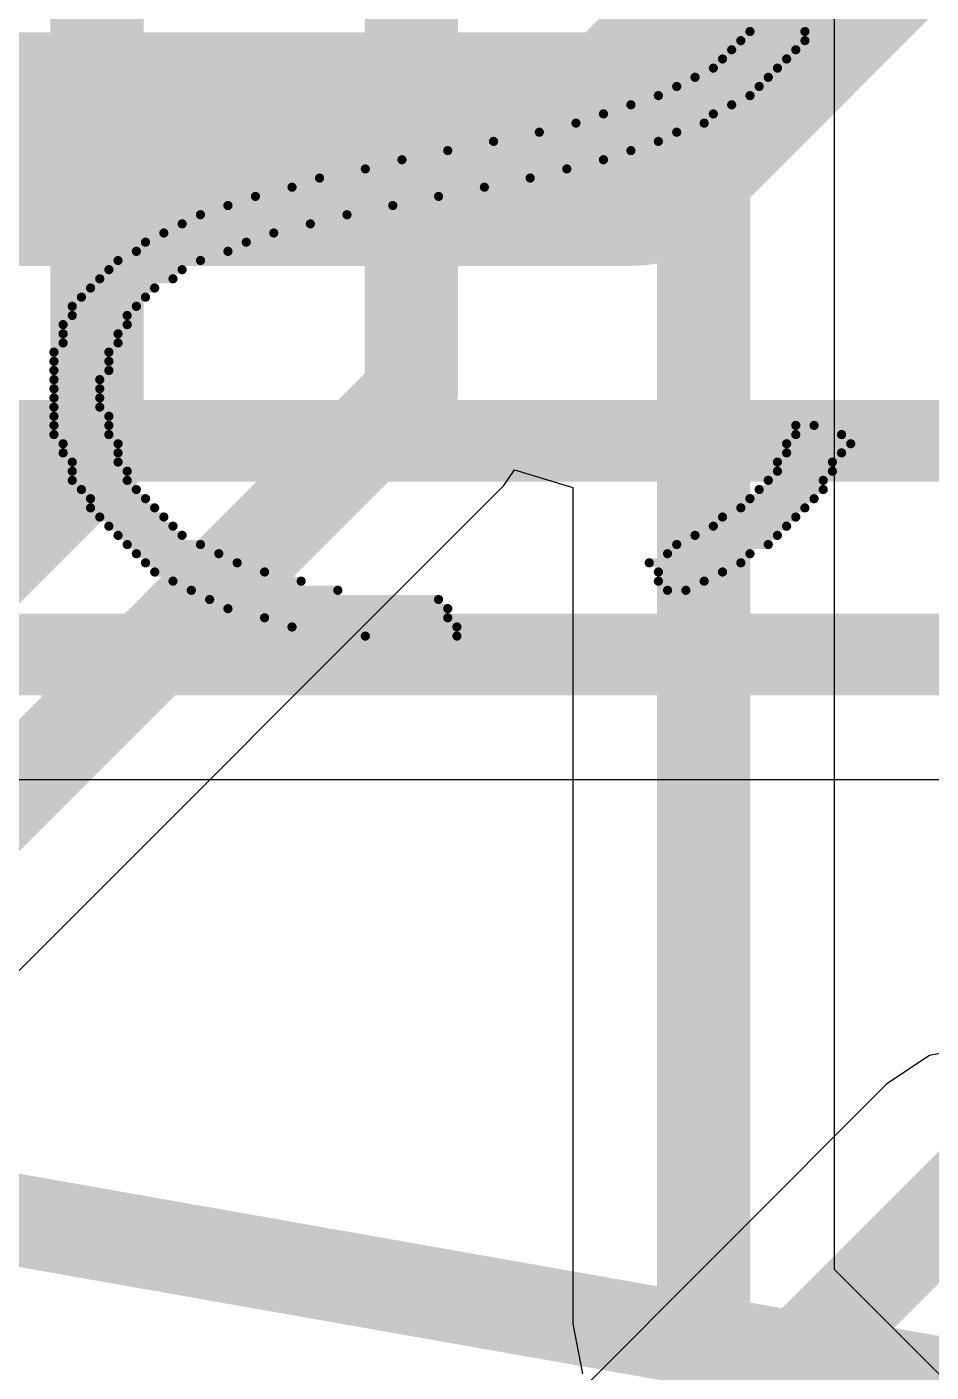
# Model space of a CAD drawing. Header units: inches. Extents: x -8 to 386, y -12 to 64.
# Drawn here: x 14.656 to 16.624, y -4.389 to -1.461 of the extents above; entities that cross this region are included whole.
import ezdxf

# ---------------------------------------------------------------- set-up
doc = ezdxf.new("R2010")
doc.units = ezdxf.units.IN
for name, color, linetype in [('Board_outline', 216, 'Continuous'), ('Bottom Layer', 5, 'Continuous'), ('Bottom Overlay', 54, 'Continuous'), ('Top Layer', 1, 'Continuous'), ('Top Overlay', 2, 'Continuous')]:
    doc.layers.add(name, color=color, linetype=linetype)

msp = doc.modelspace()

# ---------------------------------------------------------------- linework, layer by layer
at = {"layer": 'Board_outline'}
msp.add_lwpolyline([(37.5368, 13.3604, 0.254, 0.254, 1), (-7.4632, 13.3604, 0.254, 0.254, 1)], format="xyseb", close=True, dxfattribs=at)
at = {"layer": 'Bottom Layer'}
for p, q in [((9.5901, -3.0989), (19.6413, -3.0989)), ((16.7298, -3.6785), (16.6208, -3.7002)), ((16.6208, -3.7002), (16.5283, -3.7619)), ((16.5283, -3.7619), (15.7001, -4.5902)), ((16.5283, -3.7619), (16.5283, -3.7619))]:
    msp.add_line(p, q, dxfattribs=at)
for points in [[(15.9766, -1.7272, 0.508, 0.508, 0), (17.6022, -0.1016, 0.508, 0.508, 0)], [(7.2644, -1.7272, 0.508, 0.508, 0), (15.9766, -1.7272, 0.508, 0.508, 0)], [(10.2039, -2.3622, 0.1778, 0.1778, 0), (19.4488, -2.3622, 0.1778, 0.1778, 0)], [(9.5901, -2.827, 0.1778, 0.1778, 0), (19.6413, -2.827, 0.1778, 0.1778, 0)], [(15.239, -5.4541, 0.2032, 0.2032, 0), (16.7298, -3.9634, 0.2032, 0.2032, 0)]]:
    msp.add_lwpolyline(points, format="xyseb", dxfattribs=at)
msp.add_lwpolyline([(15.8496, -1.7272, 0.254, 0.254, 1), (16.1036, -1.7272, 0.254, 0.254, 1)], format="xyseb", close=True, dxfattribs=at)
msp.add_lwpolyline([(15.8496, -1.7272, 0.254, 0.254, 1), (16.1036, -1.7272, 0.254, 0.254, 1)], format="xyseb", close=True, dxfattribs=at)
at = {"layer": 'Bottom Overlay'}
for points in [[(16.2301, -1.4711, 0.0199, 0.0199, 0), (16.3498, -1.4711, 0.0199, 0.0199, 0)], [(16.2102, -1.491, 0.0199, 0.0199, 0), (16.3498, -1.491, 0.0199, 0.0199, 0)], [(16.1703, -1.5309, 0.0199, 0.0199, 0), (16.3099, -1.5309, 0.0199, 0.0199, 0)], [(16.1902, -1.5109, 0.0199, 0.0199, 0), (16.3298, -1.5109, 0.0199, 0.0199, 0)], [(16.1504, -1.5508, 0.0199, 0.0199, 0), (16.2899, -1.5508, 0.0199, 0.0199, 0)], [(16.0706, -1.5907, 0.0199, 0.0199, 0), (16.2501, -1.5907, 0.0199, 0.0199, 0)], [(16.1105, -1.5708, 0.0199, 0.0199, 0), (16.27, -1.5708, 0.0199, 0.0199, 0)], [(16.0307, -1.6106, 0.0199, 0.0199, 0), (16.2301, -1.6106, 0.0199, 0.0199, 0)], [(15.9709, -1.6306, 0.0199, 0.0199, 0), (16.1902, -1.6306, 0.0199, 0.0199, 0)], [(15.8513, -1.6705, 0.0199, 0.0199, 0), (16.1304, -1.6705, 0.0199, 0.0199, 0)], [(15.9111, -1.6505, 0.0199, 0.0199, 0), (16.1504, -1.6505, 0.0199, 0.0199, 0)], [(15.7715, -1.6904, 0.0199, 0.0199, 0), (16.0706, -1.6904, 0.0199, 0.0199, 0)], [(15.5721, -1.7303, 0.0199, 0.0199, 0), (15.9709, -1.7303, 0.0199, 0.0199, 0)], [(15.6718, -1.7103, 0.0199, 0.0199, 0), (16.0307, -1.7103, 0.0199, 0.0199, 0)], [(15.4724, -1.7502, 0.0199, 0.0199, 0), (15.9111, -1.7502, 0.0199, 0.0199, 0)], [(15.2929, -1.7901, 0.0199, 0.0199, 0), (15.7516, -1.7901, 0.0199, 0.0199, 0)], [(15.3926, -1.7702, 0.0199, 0.0199, 0), (15.8313, -1.7702, 0.0199, 0.0199, 0)], [(15.2331, -1.81, 0.0199, 0.0199, 0), (15.6519, -1.81, 0.0199, 0.0199, 0)], [(15.0935, -1.8499, 0.0199, 0.0199, 0), (15.4525, -1.8499, 0.0199, 0.0199, 0)], [(15.1534, -1.83, 0.0199, 0.0199, 0), (15.5522, -1.83, 0.0199, 0.0199, 0)], [(15.0337, -1.8699, 0.0199, 0.0199, 0), (15.3528, -1.8699, 0.0199, 0.0199, 0)], [(14.954, -1.9097, 0.0199, 0.0199, 0), (15.1932, -1.9097, 0.0199, 0.0199, 0)], [(14.9938, -1.8898, 0.0199, 0.0199, 0), (15.273, -1.8898, 0.0199, 0.0199, 0)], [(14.9141, -1.9297, 0.0199, 0.0199, 0), (15.1334, -1.9297, 0.0199, 0.0199, 0)], [(14.8543, -1.9696, 0.0199, 0.0199, 0), (15.0337, -1.9696, 0.0199, 0.0199, 0)], [(14.8941, -1.9496, 0.0199, 0.0199, 0), (15.0935, -1.9496, 0.0199, 0.0199, 0)], [(14.8343, -1.9895, 0.0199, 0.0199, 0), (14.9938, -1.9895, 0.0199, 0.0199, 0)], [(14.7944, -2.0294, 0.0199, 0.0199, 0), (14.934, -2.0294, 0.0199, 0.0199, 0)], [(14.8144, -2.0094, 0.0199, 0.0199, 0), (14.9739, -2.0094, 0.0199, 0.0199, 0)], [(14.7745, -2.0493, 0.0199, 0.0199, 0), (14.9141, -2.0493, 0.0199, 0.0199, 0)], [(14.7546, -2.0693, 0.0199, 0.0199, 0), (14.8941, -2.0693, 0.0199, 0.0199, 0)], [(14.7346, -2.1091, 0.0199, 0.0199, 0), (14.8742, -2.1091, 0.0199, 0.0199, 0)], [(14.7546, -2.0892, 0.0199, 0.0199, 0), (14.8742, -2.0892, 0.0199, 0.0199, 0)], [(14.7346, -2.1291, 0.0199, 0.0199, 0), (14.8543, -2.1291, 0.0199, 0.0199, 0)], [(14.7147, -2.169, 0.0199, 0.0199, 0), (14.8343, -2.169, 0.0199, 0.0199, 0)], [(14.7346, -2.149, 0.0199, 0.0199, 0), (14.8543, -2.149, 0.0199, 0.0199, 0)], [(14.7147, -2.1889, 0.0199, 0.0199, 0), (14.8343, -2.1889, 0.0199, 0.0199, 0)], [(14.7147, -2.2089, 0.0199, 0.0199, 0), (14.8343, -2.2089, 0.0199, 0.0199, 0)], [(14.7147, -2.2288, 0.0199, 0.0199, 0), (14.8144, -2.2288, 0.0199, 0.0199, 0)], [(14.7147, -2.2487, 0.0199, 0.0199, 0), (14.8144, -2.2487, 0.0199, 0.0199, 0)], [(14.7147, -2.2687, 0.0199, 0.0199, 0), (14.8144, -2.2687, 0.0199, 0.0199, 0)], [(14.7147, -2.2886, 0.0199, 0.0199, 0), (14.8144, -2.2886, 0.0199, 0.0199, 0)], [(14.7147, -2.3086, 0.0199, 0.0199, 0), (14.8343, -2.3086, 0.0199, 0.0199, 0)], [(14.7147, -2.3285, 0.0199, 0.0199, 0), (14.8343, -2.3285, 0.0199, 0.0199, 0)], [(14.7147, -2.3484, 0.0199, 0.0199, 0), (14.8343, -2.3484, 0.0199, 0.0199, 0)], [(16.3298, -2.3285, 0.0199, 0.0199, 0), (16.3697, -2.3285, 0.0199, 0.0199, 0)], [(16.3298, -2.3484, 0.0199, 0.0199, 0), (16.4295, -2.3484, 0.0199, 0.0199, 0)], [(14.7346, -2.3684, 0.0199, 0.0199, 0), (14.8543, -2.3684, 0.0199, 0.0199, 0)], [(16.3099, -2.3684, 0.0199, 0.0199, 0), (16.4495, -2.3684, 0.0199, 0.0199, 0)], [(14.7346, -2.3883, 0.0199, 0.0199, 0), (14.8543, -2.3883, 0.0199, 0.0199, 0)], [(14.7546, -2.4083, 0.0199, 0.0199, 0), (14.8543, -2.4083, 0.0199, 0.0199, 0)], [(16.2899, -2.4083, 0.0199, 0.0199, 0), (16.4096, -2.4083, 0.0199, 0.0199, 0)], [(16.3099, -2.3883, 0.0199, 0.0199, 0), (16.4295, -2.3883, 0.0199, 0.0199, 0)], [(14.7546, -2.4282, 0.0199, 0.0199, 0), (14.8742, -2.4282, 0.0199, 0.0199, 0)], [(16.2899, -2.4282, 0.0199, 0.0199, 0), (16.4096, -2.4282, 0.0199, 0.0199, 0)], [(14.7546, -2.4481, 0.0199, 0.0199, 0), (14.8742, -2.4481, 0.0199, 0.0199, 0)], [(14.7745, -2.4681, 0.0199, 0.0199, 0), (14.8941, -2.4681, 0.0199, 0.0199, 0)], [(16.2501, -2.4681, 0.0199, 0.0199, 0), (16.3896, -2.4681, 0.0199, 0.0199, 0)], [(16.27, -2.4481, 0.0199, 0.0199, 0), (16.3896, -2.4481, 0.0199, 0.0199, 0)], [(14.7944, -2.488, 0.0199, 0.0199, 0), (14.9141, -2.488, 0.0199, 0.0199, 0)], [(16.2301, -2.488, 0.0199, 0.0199, 0), (16.3697, -2.488, 0.0199, 0.0199, 0)], [(14.7944, -2.508, 0.0199, 0.0199, 0), (14.934, -2.508, 0.0199, 0.0199, 0)], [(14.8144, -2.5279, 0.0199, 0.0199, 0), (14.954, -2.5279, 0.0199, 0.0199, 0)], [(16.1703, -2.5279, 0.0199, 0.0199, 0), (16.3298, -2.5279, 0.0199, 0.0199, 0)], [(16.2102, -2.508, 0.0199, 0.0199, 0), (16.3498, -2.508, 0.0199, 0.0199, 0)], [(14.8343, -2.5478, 0.0199, 0.0199, 0), (14.9739, -2.5478, 0.0199, 0.0199, 0)], [(16.1504, -2.5478, 0.0199, 0.0199, 0), (16.3099, -2.5478, 0.0199, 0.0199, 0)], [(14.8543, -2.5678, 0.0199, 0.0199, 0), (14.9938, -2.5678, 0.0199, 0.0199, 0)], [(16.1105, -2.5678, 0.0199, 0.0199, 0), (16.2899, -2.5678, 0.0199, 0.0199, 0)], [(14.8742, -2.5877, 0.0199, 0.0199, 0), (15.0337, -2.5877, 0.0199, 0.0199, 0)], [(14.8941, -2.6077, 0.0199, 0.0199, 0), (15.0736, -2.6077, 0.0199, 0.0199, 0)], [(16.0507, -2.6077, 0.0199, 0.0199, 0), (16.2301, -2.6077, 0.0199, 0.0199, 0)], [(16.0706, -2.5877, 0.0199, 0.0199, 0), (16.27, -2.5877, 0.0199, 0.0199, 0)], [(14.9141, -2.6276, 0.0199, 0.0199, 0), (15.1135, -2.6276, 0.0199, 0.0199, 0)], [(16.0108, -2.6276, 0.0199, 0.0199, 0), (16.2102, -2.6276, 0.0199, 0.0199, 0)], [(14.934, -2.6475, 0.0199, 0.0199, 0), (15.1733, -2.6475, 0.0199, 0.0199, 0)], [(14.9739, -2.6675, 0.0199, 0.0199, 0), (15.2531, -2.6675, 0.0199, 0.0199, 0)], [(16.0307, -2.6475, 0.0199, 0.0199, 0), (16.1703, -2.6475, 0.0199, 0.0199, 0)], [(16.0307, -2.6675, 0.0199, 0.0199, 0), (16.1304, -2.6675, 0.0199, 0.0199, 0)], [(15.0138, -2.6874, 0.0199, 0.0199, 0), (15.3328, -2.6874, 0.0199, 0.0199, 0)], [(16.0507, -2.6874, 0.0199, 0.0199, 0), (16.0905, -2.6874, 0.0199, 0.0199, 0)], [(15.0537, -2.7074, 0.0199, 0.0199, 0), (15.5522, -2.7074, 0.0199, 0.0199, 0)], [(15.0935, -2.7273, 0.0199, 0.0199, 0), (15.5721, -2.7273, 0.0199, 0.0199, 0)], [(15.1733, -2.7472, 0.0199, 0.0199, 0), (15.5721, -2.7472, 0.0199, 0.0199, 0)], [(15.2331, -2.7672, 0.0199, 0.0199, 0), (15.592, -2.7672, 0.0199, 0.0199, 0)], [(15.3926, -2.7871, 0.0199, 0.0199, 0), (15.592, -2.7871, 0.0199, 0.0199, 0)]]:
    msp.add_lwpolyline(points, format="xyseb", dxfattribs=at)
for points in [[(16.2251, -1.4711, 0.00997, 0.00997, 1), (16.2351, -1.4711, 0.00997, 0.00997, 1)], [(16.3448, -1.4711, 0.00997, 0.00997, 1), (16.3547, -1.4711, 0.00997, 0.00997, 1)], [(16.2052, -1.491, 0.00997, 0.00997, 1), (16.2152, -1.491, 0.00997, 0.00997, 1)], [(16.3448, -1.491, 0.00997, 0.00997, 1), (16.3547, -1.491, 0.00997, 0.00997, 1)], [(16.1653, -1.5309, 0.00997, 0.00997, 1), (16.1753, -1.5309, 0.00997, 0.00997, 1)], [(16.1853, -1.5109, 0.00997, 0.00997, 1), (16.1952, -1.5109, 0.00997, 0.00997, 1)], [(16.3049, -1.5309, 0.00997, 0.00997, 1), (16.3149, -1.5309, 0.00997, 0.00997, 1)], [(16.3248, -1.5109, 0.00997, 0.00997, 1), (16.3348, -1.5109, 0.00997, 0.00997, 1)], [(16.1454, -1.5508, 0.00997, 0.00997, 1), (16.1553, -1.5508, 0.00997, 0.00997, 1)], [(16.285, -1.5508, 0.00997, 0.00997, 1), (16.2949, -1.5508, 0.00997, 0.00997, 1)], [(16.0656, -1.5907, 0.00997, 0.00997, 1), (16.0756, -1.5907, 0.00997, 0.00997, 1)], [(16.1055, -1.5708, 0.00997, 0.00997, 1), (16.1155, -1.5708, 0.00997, 0.00997, 1)], [(16.2451, -1.5907, 0.00997, 0.00997, 1), (16.255, -1.5907, 0.00997, 0.00997, 1)], [(16.265, -1.5708, 0.00997, 0.00997, 1), (16.275, -1.5708, 0.00997, 0.00997, 1)], [(16.0257, -1.6106, 0.00997, 0.00997, 1), (16.0357, -1.6106, 0.00997, 0.00997, 1)], [(16.2251, -1.6106, 0.00997, 0.00997, 1), (16.2351, -1.6106, 0.00997, 0.00997, 1)], [(15.9659, -1.6306, 0.00997, 0.00997, 1), (15.9759, -1.6306, 0.00997, 0.00997, 1)], [(16.1853, -1.6306, 0.00997, 0.00997, 1), (16.1952, -1.6306, 0.00997, 0.00997, 1)], [(15.8463, -1.6705, 0.00997, 0.00997, 1), (15.8562, -1.6705, 0.00997, 0.00997, 1)], [(15.9061, -1.6505, 0.00997, 0.00997, 1), (15.9161, -1.6505, 0.00997, 0.00997, 1)], [(16.1254, -1.6705, 0.00997, 0.00997, 1), (16.1354, -1.6705, 0.00997, 0.00997, 1)], [(16.1454, -1.6505, 0.00997, 0.00997, 1), (16.1553, -1.6505, 0.00997, 0.00997, 1)], [(15.7665, -1.6904, 0.00997, 0.00997, 1), (15.7765, -1.6904, 0.00997, 0.00997, 1)], [(16.0656, -1.6904, 0.00997, 0.00997, 1), (16.0756, -1.6904, 0.00997, 0.00997, 1)], [(15.5671, -1.7303, 0.00997, 0.00997, 1), (15.5771, -1.7303, 0.00997, 0.00997, 1)], [(15.6668, -1.7103, 0.00997, 0.00997, 1), (15.6768, -1.7103, 0.00997, 0.00997, 1)], [(15.9659, -1.7303, 0.00997, 0.00997, 1), (15.9759, -1.7303, 0.00997, 0.00997, 1)], [(16.0257, -1.7103, 0.00997, 0.00997, 1), (16.0357, -1.7103, 0.00997, 0.00997, 1)], [(15.4674, -1.7502, 0.00997, 0.00997, 1), (15.4774, -1.7502, 0.00997, 0.00997, 1)], [(15.9061, -1.7502, 0.00997, 0.00997, 1), (15.9161, -1.7502, 0.00997, 0.00997, 1)], [(15.288, -1.7901, 0.00997, 0.00997, 1), (15.2979, -1.7901, 0.00997, 0.00997, 1)], [(15.3877, -1.7702, 0.00997, 0.00997, 1), (15.3976, -1.7702, 0.00997, 0.00997, 1)], [(15.7466, -1.7901, 0.00997, 0.00997, 1), (15.7565, -1.7901, 0.00997, 0.00997, 1)], [(15.8263, -1.7702, 0.00997, 0.00997, 1), (15.8363, -1.7702, 0.00997, 0.00997, 1)], [(15.2281, -1.81, 0.00997, 0.00997, 1), (15.2381, -1.81, 0.00997, 0.00997, 1)], [(15.6469, -1.81, 0.00997, 0.00997, 1), (15.6568, -1.81, 0.00997, 0.00997, 1)], [(15.0885, -1.8499, 0.00997, 0.00997, 1), (15.0985, -1.8499, 0.00997, 0.00997, 1)], [(15.1484, -1.83, 0.00997, 0.00997, 1), (15.1583, -1.83, 0.00997, 0.00997, 1)], [(15.4475, -1.8499, 0.00997, 0.00997, 1), (15.4574, -1.8499, 0.00997, 0.00997, 1)], [(15.5472, -1.83, 0.00997, 0.00997, 1), (15.5571, -1.83, 0.00997, 0.00997, 1)], [(15.0287, -1.8699, 0.00997, 0.00997, 1), (15.0387, -1.8699, 0.00997, 0.00997, 1)], [(15.3478, -1.8699, 0.00997, 0.00997, 1), (15.3577, -1.8699, 0.00997, 0.00997, 1)], [(14.949, -1.9097, 0.00997, 0.00997, 1), (14.9589, -1.9097, 0.00997, 0.00997, 1)], [(14.9888, -1.8898, 0.00997, 0.00997, 1), (14.9988, -1.8898, 0.00997, 0.00997, 1)], [(15.1883, -1.9097, 0.00997, 0.00997, 1), (15.1982, -1.9097, 0.00997, 0.00997, 1)], [(15.268, -1.8898, 0.00997, 0.00997, 1), (15.278, -1.8898, 0.00997, 0.00997, 1)], [(14.9091, -1.9297, 0.00997, 0.00997, 1), (14.9191, -1.9297, 0.00997, 0.00997, 1)], [(15.1284, -1.9297, 0.00997, 0.00997, 1), (15.1384, -1.9297, 0.00997, 0.00997, 1)], [(14.8493, -1.9696, 0.00997, 0.00997, 1), (14.8592, -1.9696, 0.00997, 0.00997, 1)], [(14.8891, -1.9496, 0.00997, 0.00997, 1), (14.8991, -1.9496, 0.00997, 0.00997, 1)], [(15.0287, -1.9696, 0.00997, 0.00997, 1), (15.0387, -1.9696, 0.00997, 0.00997, 1)], [(15.0885, -1.9496, 0.00997, 0.00997, 1), (15.0985, -1.9496, 0.00997, 0.00997, 1)], [(14.8293, -1.9895, 0.00997, 0.00997, 1), (14.8393, -1.9895, 0.00997, 0.00997, 1)], [(14.9888, -1.9895, 0.00997, 0.00997, 1), (14.9988, -1.9895, 0.00997, 0.00997, 1)], [(14.7894, -2.0294, 0.00997, 0.00997, 1), (14.7994, -2.0294, 0.00997, 0.00997, 1)], [(14.8094, -2.0094, 0.00997, 0.00997, 1), (14.8194, -2.0094, 0.00997, 0.00997, 1)], [(14.929, -2.0294, 0.00997, 0.00997, 1), (14.939, -2.0294, 0.00997, 0.00997, 1)], [(14.9689, -2.0094, 0.00997, 0.00997, 1), (14.9789, -2.0094, 0.00997, 0.00997, 1)], [(14.7695, -2.0493, 0.00997, 0.00997, 1), (14.7795, -2.0493, 0.00997, 0.00997, 1)], [(14.9091, -2.0493, 0.00997, 0.00997, 1), (14.9191, -2.0493, 0.00997, 0.00997, 1)], [(14.7496, -2.0693, 0.00997, 0.00997, 1), (14.7595, -2.0693, 0.00997, 0.00997, 1)], [(14.8891, -2.0693, 0.00997, 0.00997, 1), (14.8991, -2.0693, 0.00997, 0.00997, 1)], [(14.7296, -2.1091, 0.00997, 0.00997, 1), (14.7396, -2.1091, 0.00997, 0.00997, 1)], [(14.7496, -2.0892, 0.00997, 0.00997, 1), (14.7595, -2.0892, 0.00997, 0.00997, 1)], [(14.8692, -2.0892, 0.00997, 0.00997, 1), (14.8792, -2.0892, 0.00997, 0.00997, 1)], [(14.8692, -2.1091, 0.00997, 0.00997, 1), (14.8792, -2.1091, 0.00997, 0.00997, 1)], [(14.7296, -2.1291, 0.00997, 0.00997, 1), (14.7396, -2.1291, 0.00997, 0.00997, 1)], [(14.8493, -2.1291, 0.00997, 0.00997, 1), (14.8592, -2.1291, 0.00997, 0.00997, 1)], [(14.7097, -2.169, 0.00997, 0.00997, 1), (14.7197, -2.169, 0.00997, 0.00997, 1)], [(14.7296, -2.149, 0.00997, 0.00997, 1), (14.7396, -2.149, 0.00997, 0.00997, 1)], [(14.8293, -2.169, 0.00997, 0.00997, 1), (14.8393, -2.169, 0.00997, 0.00997, 1)], [(14.8493, -2.149, 0.00997, 0.00997, 1), (14.8592, -2.149, 0.00997, 0.00997, 1)], [(14.7097, -2.1889, 0.00997, 0.00997, 1), (14.7197, -2.1889, 0.00997, 0.00997, 1)], [(14.8293, -2.1889, 0.00997, 0.00997, 1), (14.8393, -2.1889, 0.00997, 0.00997, 1)], [(14.7097, -2.2089, 0.00997, 0.00997, 1), (14.7197, -2.2089, 0.00997, 0.00997, 1)], [(14.7097, -2.2288, 0.00997, 0.00997, 1), (14.7197, -2.2288, 0.00997, 0.00997, 1)], [(14.8094, -2.2288, 0.00997, 0.00997, 1), (14.8194, -2.2288, 0.00997, 0.00997, 1)], [(14.8293, -2.2089, 0.00997, 0.00997, 1), (14.8393, -2.2089, 0.00997, 0.00997, 1)], [(14.7097, -2.2487, 0.00997, 0.00997, 1), (14.7197, -2.2487, 0.00997, 0.00997, 1)], [(14.8094, -2.2487, 0.00997, 0.00997, 1), (14.8194, -2.2487, 0.00997, 0.00997, 1)], [(14.7097, -2.2687, 0.00997, 0.00997, 1), (14.7197, -2.2687, 0.00997, 0.00997, 1)], [(14.7097, -2.2886, 0.00997, 0.00997, 1), (14.7197, -2.2886, 0.00997, 0.00997, 1)], [(14.8094, -2.2687, 0.00997, 0.00997, 1), (14.8194, -2.2687, 0.00997, 0.00997, 1)], [(14.8094, -2.2886, 0.00997, 0.00997, 1), (14.8194, -2.2886, 0.00997, 0.00997, 1)], [(14.7097, -2.3086, 0.00997, 0.00997, 1), (14.7197, -2.3086, 0.00997, 0.00997, 1)], [(14.8293, -2.3086, 0.00997, 0.00997, 1), (14.8393, -2.3086, 0.00997, 0.00997, 1)], [(14.7097, -2.3285, 0.00997, 0.00997, 1), (14.7197, -2.3285, 0.00997, 0.00997, 1)], [(14.7097, -2.3484, 0.00997, 0.00997, 1), (14.7197, -2.3484, 0.00997, 0.00997, 1)], [(14.8293, -2.3285, 0.00997, 0.00997, 1), (14.8393, -2.3285, 0.00997, 0.00997, 1)], [(14.8293, -2.3484, 0.00997, 0.00997, 1), (14.8393, -2.3484, 0.00997, 0.00997, 1)], [(16.3248, -2.3285, 0.00997, 0.00997, 1), (16.3348, -2.3285, 0.00997, 0.00997, 1)], [(16.3248, -2.3484, 0.00997, 0.00997, 1), (16.3348, -2.3484, 0.00997, 0.00997, 1)], [(16.3647, -2.3285, 0.00997, 0.00997, 1), (16.3747, -2.3285, 0.00997, 0.00997, 1)], [(16.4245, -2.3484, 0.00997, 0.00997, 1), (16.4345, -2.3484, 0.00997, 0.00997, 1)], [(14.7296, -2.3684, 0.00997, 0.00997, 1), (14.7396, -2.3684, 0.00997, 0.00997, 1)], [(14.8493, -2.3684, 0.00997, 0.00997, 1), (14.8592, -2.3684, 0.00997, 0.00997, 1)], [(16.3049, -2.3684, 0.00997, 0.00997, 1), (16.3149, -2.3684, 0.00997, 0.00997, 1)], [(16.4445, -2.3684, 0.00997, 0.00997, 1), (16.4544, -2.3684, 0.00997, 0.00997, 1)], [(14.7296, -2.3883, 0.00997, 0.00997, 1), (14.7396, -2.3883, 0.00997, 0.00997, 1)], [(14.7496, -2.4083, 0.00997, 0.00997, 1), (14.7595, -2.4083, 0.00997, 0.00997, 1)], [(14.8493, -2.3883, 0.00997, 0.00997, 1), (14.8592, -2.3883, 0.00997, 0.00997, 1)], [(14.8493, -2.4083, 0.00997, 0.00997, 1), (14.8592, -2.4083, 0.00997, 0.00997, 1)], [(16.285, -2.4083, 0.00997, 0.00997, 1), (16.2949, -2.4083, 0.00997, 0.00997, 1)], [(16.3049, -2.3883, 0.00997, 0.00997, 1), (16.3149, -2.3883, 0.00997, 0.00997, 1)], [(16.4046, -2.4083, 0.00997, 0.00997, 1), (16.4146, -2.4083, 0.00997, 0.00997, 1)], [(16.4245, -2.3883, 0.00997, 0.00997, 1), (16.4345, -2.3883, 0.00997, 0.00997, 1)], [(14.7496, -2.4282, 0.00997, 0.00997, 1), (14.7595, -2.4282, 0.00997, 0.00997, 1)], [(14.8692, -2.4282, 0.00997, 0.00997, 1), (14.8792, -2.4282, 0.00997, 0.00997, 1)], [(16.285, -2.4282, 0.00997, 0.00997, 1), (16.2949, -2.4282, 0.00997, 0.00997, 1)], [(16.4046, -2.4282, 0.00997, 0.00997, 1), (16.4146, -2.4282, 0.00997, 0.00997, 1)], [(14.7496, -2.4481, 0.00997, 0.00997, 1), (14.7595, -2.4481, 0.00997, 0.00997, 1)], [(14.7695, -2.4681, 0.00997, 0.00997, 1), (14.7795, -2.4681, 0.00997, 0.00997, 1)], [(14.8692, -2.4481, 0.00997, 0.00997, 1), (14.8792, -2.4481, 0.00997, 0.00997, 1)], [(14.8891, -2.4681, 0.00997, 0.00997, 1), (14.8991, -2.4681, 0.00997, 0.00997, 1)], [(16.2451, -2.4681, 0.00997, 0.00997, 1), (16.255, -2.4681, 0.00997, 0.00997, 1)], [(16.265, -2.4481, 0.00997, 0.00997, 1), (16.275, -2.4481, 0.00997, 0.00997, 1)], [(16.3847, -2.4481, 0.00997, 0.00997, 1), (16.3946, -2.4481, 0.00997, 0.00997, 1)], [(16.3847, -2.4681, 0.00997, 0.00997, 1), (16.3946, -2.4681, 0.00997, 0.00997, 1)], [(14.7894, -2.488, 0.00997, 0.00997, 1), (14.7994, -2.488, 0.00997, 0.00997, 1)], [(14.9091, -2.488, 0.00997, 0.00997, 1), (14.9191, -2.488, 0.00997, 0.00997, 1)], [(16.2251, -2.488, 0.00997, 0.00997, 1), (16.2351, -2.488, 0.00997, 0.00997, 1)], [(16.3647, -2.488, 0.00997, 0.00997, 1), (16.3747, -2.488, 0.00997, 0.00997, 1)], [(14.7894, -2.508, 0.00997, 0.00997, 1), (14.7994, -2.508, 0.00997, 0.00997, 1)], [(14.8094, -2.5279, 0.00997, 0.00997, 1), (14.8194, -2.5279, 0.00997, 0.00997, 1)], [(14.929, -2.508, 0.00997, 0.00997, 1), (14.939, -2.508, 0.00997, 0.00997, 1)], [(14.949, -2.5279, 0.00997, 0.00997, 1), (14.9589, -2.5279, 0.00997, 0.00997, 1)], [(16.1653, -2.5279, 0.00997, 0.00997, 1), (16.1753, -2.5279, 0.00997, 0.00997, 1)], [(16.2052, -2.508, 0.00997, 0.00997, 1), (16.2152, -2.508, 0.00997, 0.00997, 1)], [(16.3248, -2.5279, 0.00997, 0.00997, 1), (16.3348, -2.5279, 0.00997, 0.00997, 1)], [(16.3448, -2.508, 0.00997, 0.00997, 1), (16.3547, -2.508, 0.00997, 0.00997, 1)], [(14.8293, -2.5478, 0.00997, 0.00997, 1), (14.8393, -2.5478, 0.00997, 0.00997, 1)], [(14.9689, -2.5478, 0.00997, 0.00997, 1), (14.9789, -2.5478, 0.00997, 0.00997, 1)], [(16.1454, -2.5478, 0.00997, 0.00997, 1), (16.1553, -2.5478, 0.00997, 0.00997, 1)], [(16.3049, -2.5478, 0.00997, 0.00997, 1), (16.3149, -2.5478, 0.00997, 0.00997, 1)], [(14.8493, -2.5678, 0.00997, 0.00997, 1), (14.8592, -2.5678, 0.00997, 0.00997, 1)], [(14.9888, -2.5678, 0.00997, 0.00997, 1), (14.9988, -2.5678, 0.00997, 0.00997, 1)], [(16.1055, -2.5678, 0.00997, 0.00997, 1), (16.1155, -2.5678, 0.00997, 0.00997, 1)], [(16.285, -2.5678, 0.00997, 0.00997, 1), (16.2949, -2.5678, 0.00997, 0.00997, 1)], [(14.8692, -2.5877, 0.00997, 0.00997, 1), (14.8792, -2.5877, 0.00997, 0.00997, 1)], [(14.8891, -2.6077, 0.00997, 0.00997, 1), (14.8991, -2.6077, 0.00997, 0.00997, 1)], [(15.0287, -2.5877, 0.00997, 0.00997, 1), (15.0387, -2.5877, 0.00997, 0.00997, 1)], [(15.0686, -2.6077, 0.00997, 0.00997, 1), (15.0786, -2.6077, 0.00997, 0.00997, 1)], [(16.0457, -2.6077, 0.00997, 0.00997, 1), (16.0556, -2.6077, 0.00997, 0.00997, 1)], [(16.0656, -2.5877, 0.00997, 0.00997, 1), (16.0756, -2.5877, 0.00997, 0.00997, 1)], [(16.2251, -2.6077, 0.00997, 0.00997, 1), (16.2351, -2.6077, 0.00997, 0.00997, 1)], [(16.265, -2.5877, 0.00997, 0.00997, 1), (16.275, -2.5877, 0.00997, 0.00997, 1)], [(14.9091, -2.6276, 0.00997, 0.00997, 1), (14.9191, -2.6276, 0.00997, 0.00997, 1)], [(15.1085, -2.6276, 0.00997, 0.00997, 1), (15.1185, -2.6276, 0.00997, 0.00997, 1)], [(16.0058, -2.6276, 0.00997, 0.00997, 1), (16.0158, -2.6276, 0.00997, 0.00997, 1)], [(16.2052, -2.6276, 0.00997, 0.00997, 1), (16.2152, -2.6276, 0.00997, 0.00997, 1)], [(14.929, -2.6475, 0.00997, 0.00997, 1), (14.939, -2.6475, 0.00997, 0.00997, 1)], [(14.9689, -2.6675, 0.00997, 0.00997, 1), (14.9789, -2.6675, 0.00997, 0.00997, 1)], [(15.1683, -2.6475, 0.00997, 0.00997, 1), (15.1783, -2.6475, 0.00997, 0.00997, 1)], [(15.2481, -2.6675, 0.00997, 0.00997, 1), (15.258, -2.6675, 0.00997, 0.00997, 1)], [(16.0257, -2.6475, 0.00997, 0.00997, 1), (16.0357, -2.6475, 0.00997, 0.00997, 1)], [(16.0257, -2.6675, 0.00997, 0.00997, 1), (16.0357, -2.6675, 0.00997, 0.00997, 1)], [(16.1254, -2.6675, 0.00997, 0.00997, 1), (16.1354, -2.6675, 0.00997, 0.00997, 1)], [(16.1653, -2.6475, 0.00997, 0.00997, 1), (16.1753, -2.6475, 0.00997, 0.00997, 1)], [(15.0088, -2.6874, 0.00997, 0.00997, 1), (15.0188, -2.6874, 0.00997, 0.00997, 1)], [(15.3278, -2.6874, 0.00997, 0.00997, 1), (15.3378, -2.6874, 0.00997, 0.00997, 1)], [(16.0457, -2.6874, 0.00997, 0.00997, 1), (16.0556, -2.6874, 0.00997, 0.00997, 1)], [(16.0856, -2.6874, 0.00997, 0.00997, 1), (16.0955, -2.6874, 0.00997, 0.00997, 1)], [(15.0487, -2.7074, 0.00997, 0.00997, 1), (15.0586, -2.7074, 0.00997, 0.00997, 1)], [(15.0885, -2.7273, 0.00997, 0.00997, 1), (15.0985, -2.7273, 0.00997, 0.00997, 1)], [(15.5472, -2.7074, 0.00997, 0.00997, 1), (15.5571, -2.7074, 0.00997, 0.00997, 1)], [(15.5671, -2.7273, 0.00997, 0.00997, 1), (15.5771, -2.7273, 0.00997, 0.00997, 1)], [(15.1683, -2.7472, 0.00997, 0.00997, 1), (15.1783, -2.7472, 0.00997, 0.00997, 1)], [(15.5671, -2.7472, 0.00997, 0.00997, 1), (15.5771, -2.7472, 0.00997, 0.00997, 1)], [(15.2281, -2.7672, 0.00997, 0.00997, 1), (15.2381, -2.7672, 0.00997, 0.00997, 1)], [(15.3877, -2.7871, 0.00997, 0.00997, 1), (15.3976, -2.7871, 0.00997, 0.00997, 1)], [(15.5871, -2.7672, 0.00997, 0.00997, 1), (15.597, -2.7672, 0.00997, 0.00997, 1)], [(15.5871, -2.7871, 0.00997, 0.00997, 1), (15.597, -2.7871, 0.00997, 0.00997, 1)]]:
    msp.add_lwpolyline(points, format="xyseb", close=True, dxfattribs=at)
at = {"layer": 'Top Layer'}
for p, q in [((16.4139, -4.1658), (16.4139, 2.1492)), ((15.6945, -2.4591), (15.7171, -2.4252)), ((15.7171, -2.4252), (15.8441, -2.4637)), ((13.6056, -4.5479), (15.6945, -2.4591)), ((15.6945, -2.4591), (15.6945, -2.4591)), ((15.8441, -2.4637), (15.8441, -4.2837)), ((17.2753, -5.0272), (16.4139, -4.1658)), ((15.8441, -4.2837), (15.8441, -4.2838)), ((15.8441, -4.2838), (15.8658, -4.3928))]:
    msp.add_line(p, q, dxfattribs=at)
for points in [[(14.8082, -2.4037, 0.2032, 0.2032, 0), (14.8082, 3.6322, 0.2032, 0.2032, 0)], [(15.493, -2.2576, 0.2032, 0.2032, 0), (15.493, 3.2634, 0.2032, 0.2032, 0)], [(16.129, -4.2838, 0.2032, 0.2032, 0), (16.129, 2.54, 0.2032, 0.2032, 0)], [(12.7376, -5.0131, 0.2032, 0.2032, 0), (15.493, -2.2576, 0.2032, 0.2032, 0)], [(13.4369, -3.775, 0.2032, 0.2032, 0), (14.8082, -2.4037, 0.2032, 0.2032, 0)], [(16.129, -4.2838, 0.2032, 0.2032, 0), (17.7404, -5.8952, 0.2032, 0.2032, 0)]]:
    msp.add_lwpolyline(points, format="xyseb", dxfattribs=at)
for points in [[(15.4422, -2.2576, 0.1016, 0.1016, 1), (15.5438, -2.2576, 0.1016, 0.1016, 1)], [(15.4422, -2.2576, 0.1016, 0.1016, 1), (15.5438, -2.2576, 0.1016, 0.1016, 1)], [(14.7574, -2.4037, 0.1016, 0.1016, 1), (14.859, -2.4037, 0.1016, 0.1016, 1)], [(14.7574, -2.4037, 0.1016, 0.1016, 1), (14.859, -2.4037, 0.1016, 0.1016, 1)], [(16.0782, -4.2838, 0.1016, 0.1016, 1), (16.1798, -4.2838, 0.1016, 0.1016, 1)], [(16.0782, -4.2838, 0.1016, 0.1016, 1), (16.1798, -4.2838, 0.1016, 0.1016, 1)]]:
    msp.add_lwpolyline(points, format="xyseb", close=True, dxfattribs=at)
at = {"layer": 'Top Overlay'}
msp.add_lwpolyline([(1.7018, -1.7776, 0.2, 0.2, 0), (21.7131, -5.3061, 0.2, 0.2, 0)], format="xyseb", dxfattribs=at)

doc.saveas('drawing.dxf')
